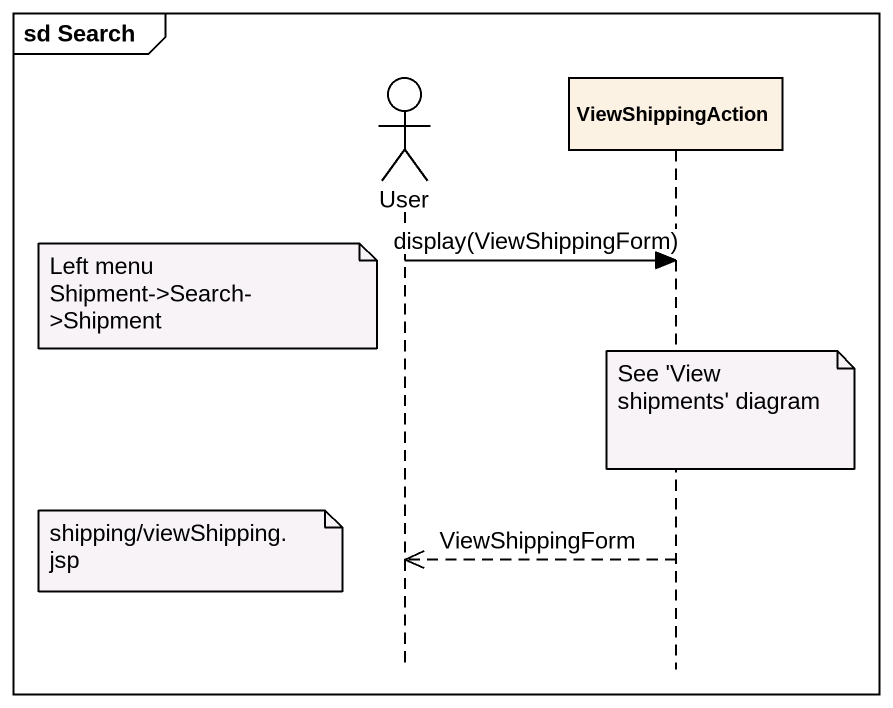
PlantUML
@startuml
mainframe sd Search
hide footbox
actor User
participant ViewShippingAction

User -> ViewShippingAction : display(ViewShippingForm)
note left of User : Left menu Shipment->Search->Shipment
note over ViewShippingAction : See 'View shipments' diagram
note left of User : shipping/viewShipping.jsp
ViewShippingAction -->> User : ViewShippingForm
@enduml
